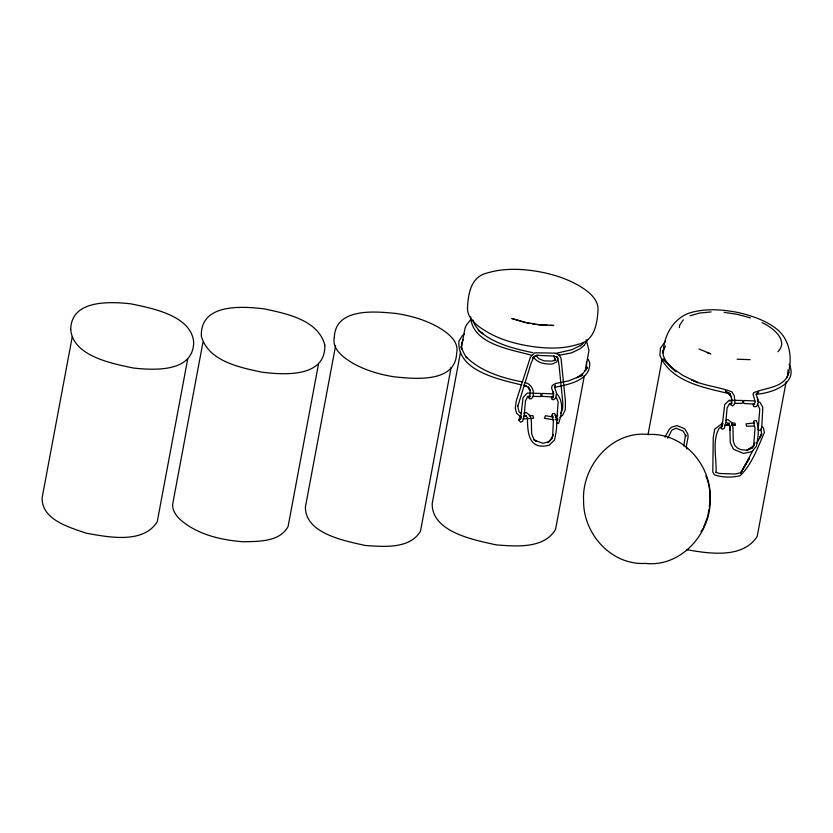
<?xml version="1.0" encoding="UTF-8"?>
<svg xmlns="http://www.w3.org/2000/svg" width="833" height="833" viewBox="0 0 833 833"><rect width="100%" height="100%" fill="white"/><g stroke="black" fill="none" stroke-linecap="round" stroke-linejoin="round"><path stroke-width="1.25" d="M586.505 362.053L586.484 366.832L585.391 370.581L587.452 367.249L583.475 372.986L576.811 377.828L582.704 375.11L568.523 380.931L555.528 383.472L552.206 385.502L551.55 388.032L553.57 393.551L553.279 397.747L553.508 395.967M787.966 369.904L787.945 374.715L788.861 372.195C785.03 388.22 765.642 387.345 753.688 392.697L753.001 394.134L755.302 401.954L753.803 404.89M553.164 434.524L551.665 438.856L547.822 442.604L551.665 438.856L552.643 436.669L553.362 421.113L552.05 415.219L552.456 413.73L554.736 413.501C558.183 421.737 556.402 431.588 554.486 440.095L549.062 445.249C529.101 450.184 527.393 433.806 527.476 417.739L525.019 415.136M470.666 316.904C472.165 344.487 511.629 349.444 531.954 355.399M556.6 422.404L558.162 402.006L556.236 397.279M758.207 429.484L759.769 409.013L757.676 404.369M708.935 509.046L707.873 516.137L703.5 527.393M709.3 506.683C711.049 496.416 709.935 485.504 705.863 475.924M554.591 360.731L554.955 358.784M72.294 336.563L42.181 497.468C41.077 519.542 69.472 527.383 86.08 533.151C108.123 537.087 142.984 544.303 157.239 521.781L187.675 359.096M202.929 342.425L173.056 502.06C171.202 508.588 175.399 514.877 179.855 519.261C196.88 534.484 220.37 539.878 242.559 541.742C258.011 541.44 279.565 542.179 288.083 526.56L318.466 364.188M335.574 345.81L305.43 506.901C305.003 533.891 345.778 541.002 365.125 545.459C383.107 546.656 409.69 549.426 420.488 531.215L451.111 367.561M460.534 352.13L432.202 503.486C431.515 532.308 475.133 540.18 496.166 544.876C515.866 546.396 543.824 549.041 555.559 529.507L584.35 375.641M461.721 345.778L465.053 327.973L466.667 324.693L471.332 318.883M585.307 370.55L588.962 350.526L586.203 339.802M647.991 434.805L662.11 359.346M663.307 352.942C663.412 335.709 673.949 317.134 691.234 312.469C706.54 308.314 722.7 309.491 738.1 312.51C752.72 315.978 767.62 320.913 779.074 331.034C791.277 342.925 792.62 362.303 786.893 377.724M679.312 327.588L679.78 325.037L683.289 319.851M786.175 381.566L757.207 536.337C742.974 558.985 708.935 553.622 686.496 549.634M683.726 446.113L685.549 434.847L685.996 436.18L683.081 431.015L675.959 428.214L671.71 430.307L667.764 438.262M517.803 406.358L530.871 363.823L533.87 356.836L536.202 355.327L554.08 356.055L557.746 357.69L559.005 364.812L562.796 402.433L562.629 408.961L560.765 413.314M521.135 416.739L520.521 419.145L523.082 397.539L527.299 393.082L540.929 393.447L540.784 396.539L533.026 396.373M722.742 423.82L722.128 426.215L724.7 404.557L729.187 400.246L742.411 400.475L742.838 401.548L742.193 403.318L734.623 403.391M725.491 420.405L727.834 419.572L731.551 422.393L732.967 427.412L733.238 440.844L734.675 445.28L737.569 448.175L741.162 449.695L746.868 450.257L752.324 447.821L754.823 442.531L753.688 445.874L746.743 450.33L752.324 447.821L753.688 445.874L755.021 428.401L753.657 422.289L754.063 420.8L756.343 420.582C759.748 428.547 757.978 438.096 756.354 446.384L751.678 451.705L743.463 453.402L733.498 449.258L730.302 442.812L729.802 426.152L728.958 422.831L730.156 430.067L729.802 426.152L726.626 422.206M530.444 396.31L527.851 396.258L525.488 400.912L524.103 416.125L522.676 421.217L520.625 422.206L518.72 420.019L520.406 416.146M521.135 416.427L520.51 418.52L518.72 420.019M722.117 425.601L722.742 423.508M463.263 339.489L461.638 343.217L461.711 349.36C459.316 341.03 463.19 354.181 467.011 357.857L465.97 356.763C481.058 371.695 502.247 377.953 522.541 381.983M730.645 404.401L731.853 401.964L731.915 399.194L729.437 393.093L730.801 395.259M552.175 397.893L553.622 395.071M664.994 437.242L669.107 429.495L671.429 427.287L676.885 425.59L684.684 428.724L687.787 434.024L688.11 436.95L686.173 447.102L687.183 448.914M752.813 450.684L740.776 473.071L749.596 457.931L740.62 472.748L735.164 474.019L719.4 473.467L715.932 472.29M757.03 442.854L761.841 433.899L759.467 438.502L761.56 432.983L760.977 429.276M721.44 424.216L722.575 422.227M554.372 387.001L555.486 385.117L554.726 387.866L556.538 393.041L555.778 398.091L553.633 399.684L552.06 399.496L551.363 397.018M584.193 345.31L587.629 339.645M665.463 346.028L662.839 352.505L662.704 350.797C662.641 359.939 670.065 366.031 676.115 371.81L663.026 358.981L672.21 368.092L682.821 375.391L698.148 382.784L691.536 379.671C704.26 386.137 718.9 386.595 731.947 391.937L734.217 395.717L734.977 401.402L734.446 404.088L732.665 405.921L730.166 404.432M700.99 531.693L703.062 528.518M529.986 396.55L529.58 397.164L530.309 392.114L528.382 386.939L530.163 390.188M552.643 436.669L549.218 441.729L542.856 443.271L534.245 440.095L531.662 433.993L531.298 419.801L529.944 415.313L526.227 412.502L523.884 413.324M582.059 344.154L583.433 342.311M777.949 351.724C789.288 340.197 772.076 327.098 762.028 322.621M580.476 345.945L582.85 343.258M665.515 341.28L660.527 348.121L659.851 355.17C670.836 382.274 704.895 387.709 730.041 393.863M756.249 394.28L758.748 392.083L756.895 393.134M536.202 355.327L532.526 358.534L533.87 356.836L538.035 355.212M464.366 333.991L462.336 335.741L458.889 341.197C457.057 371.247 499.592 379.4 521.5 384.95M559.974 417.406L562.837 414.949L565.305 409.628L565.42 401.162L561.025 358.242L559.005 354.639L554.611 353.109L534.671 352.796L530.402 357.17L516.533 399.965L515.252 407.868L516.533 413.147L521.198 417.281M584.037 345.539L580.018 348.808L571.313 352.953L558.797 355.295M722.18 423.497L714.714 429.151L713.246 437.471L712.798 472.061L714.422 474.831C722.388 477.632 731.978 477.673 740.079 475.737C751.835 464.627 757.895 447.227 764.371 432.577L763.538 428.089L761.924 426.465M555.673 416.594L557.714 415.282M722.055 426.694L719.108 428.318C711.851 441.344 716.849 458.14 716.016 472.478M580.351 345.508L572.146 349.641L555.392 353.484M554.809 387.449C568.075 384.284 590.566 381.025 589.691 362.709L588.275 359.398M555.184 359.887L552.112 361.147L544.178 360.876L538.639 358.596L536.4 355.889M690.036 315.78L699.543 313.052L711.122 311.917M729.781 401.058L731.78 400.527M756.541 394.196C771.358 393.259 798.67 383.826 789.132 364.229M556.028 419.447L558.058 419.041M754.427 422.914L746.201 423.841L746.087 424.653L746.722 426.277L754.521 426.027M523.072 418.937L533.495 418.249L532.985 415.677L529.101 415.844M523.926 416.063L526.518 415.948M732.103 403.422L729.583 403.443L727.094 408.003L725.71 423.195L724.283 428.287L722.232 429.287L720.326 427.1M725.002 425.08L728.813 425.08M731.364 425.08L735.175 425.08L735.05 423.174L731.405 422.862M750.137 359.669L737.132 359.21M547.458 325.286L537.42 324.651M549.988 325.359L553.789 325.474L539.846 324.797L525.519 322.423L511.795 318.508L526.217 322.808M729.094 424.882L725.439 424.768L729.135 425.08M731.53 424.955L735.175 425.08L731.593 425.288M754.646 400.923L743.9 400.527L743.473 401.402L743.879 403.484L753.917 404.13M553.414 393.936L542.335 393.415L541.95 394.509L541.846 396.321L552.643 397.039M553.997 419.853L544.376 418.26L545.469 415.709L553.508 417.052M724.116 312.365L737.497 314.374L750.387 317.894M527.404 323.121L529.913 323.548M532.422 323.975L534.942 324.401M523.926 385.45L526.341 385.96M526.539 385.981L523.488 385.283L527.82 387.033L530.027 390.219M532.787 352.682C513.565 348.538 493.282 343.675 478.309 330.076L482.807 333.731L479.35 331.086L474.706 324.693L472.915 320.028M555.913 419.655L557.652 420.124M707.373 352.828L710.799 353.9L699.022 348.985M758.009 401.423L759.956 402.256L762.809 407.275L761.768 427.61L760.123 430.619L758.03 429.661M524.915 382.493C531.392 383.826 534.932 390.916 532.828 397.029L531.267 398.768L529.455 398.83L528.424 397.06M556.423 422.581L558.516 423.539C561.681 414.647 564.097 401.975 557.11 394.103M534.245 440.095L536.233 441.251M729.094 393.27L725.314 390.906L731.468 396.737M533.891 439.491L536.025 440.886M521.021 413.553L519.084 411.887L517.564 405.64M753.657 422.289L754.344 423.091M552.05 415.219L552.737 416.011M533.693 357.326C537.629 363.313 545.677 364.271 552.269 364.031L556.725 361.928L557.693 358.534L556.996 356.451M556.246 417.364L555.174 415.063M757.322 397.664L758.207 402.88L756.583 406.525L753.771 406.66L753.063 404.172M756.114 394.03L758.145 400.111M553.883 355.951L555.309 360.241M553.57 393.551L553.341 391.958L553.529 394.03M710.174 496.78C712.371 531.891 681.81 567.606 645.273 563.4C611.401 565.368 583.329 533.911 583.6 501.091C581.486 465.97 612.005 430.286 648.563 434.482C682.404 432.546 710.487 463.95 710.174 496.78M70.722 329.327C72.69 356.243 112.445 363.657 133.592 368.061C154.511 370.3 192.933 372.32 193.683 342.696C191.934 315.645 151.845 308.179 130.677 303.806C109.748 301.546 71.357 299.661 70.722 329.327M467.573 306.305C466.199 318.716 478.465 326.89 487.836 332.346C501.799 340.353 517.699 344.487 533.547 346.695C548.176 348.652 563.566 348.975 577.758 344.393C594.044 341.301 596.949 325.318 597.969 311.094C599.25 298.745 587.109 290.394 577.717 284.938C563.629 277.191 547.875 272.755 531.995 270.59C517.324 268.663 502.101 268.58 487.815 272.818C471.613 276.389 468.51 291.717 467.573 306.305M324.808 344.997C326.057 377.797 283.834 374.912 261.978 372.184C239.862 367.478 208.177 361.23 201.347 336.188C200.055 303.191 242.247 306.242 264.196 308.876C286.313 313.572 318.185 319.862 324.808 344.997M334.314 337.417C331.711 348.85 342.977 357.107 351.443 362.397C364.552 370.112 379.411 374.517 394.373 376.839C414.917 378.921 455.589 383.19 456.671 353.005C459.254 341.613 448.112 333.127 439.543 327.973C426.444 320.226 411.564 315.853 396.591 313.541C376.058 311.438 335.355 307.221 334.314 337.417"/></g></svg>
